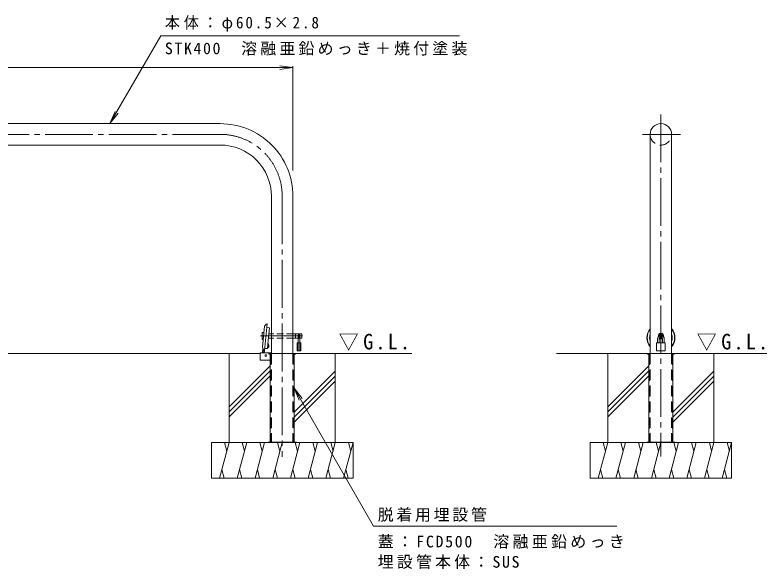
# Model space of a CAD drawing. Units: millimetres, scale not verified. Extents: x -2632 to 2739, y -2072 to 1729.
# Drawn here: x 54 to 2178, y 164 to 1729 of the extents above; entities that cross this region are included whole.
import ezdxf

# ---------------------------------------------------------------- set-up
doc = ezdxf.new("R2010")
doc.units = ezdxf.units.MM
doc.header["$LTSCALE"] = 15
for name, pattern in [('CHAIN1', [8, 5, -1, 1, -1]), ('CHAIN2', [12, 9, -1, 1, -1]), ('DASHED1', [1.8, 1.2, -0.6]), ('DASHED2', [3, 2, -1])]:
    doc.linetypes.add(name, pattern=pattern)
for name, color, linetype, lineweight in [('A-0_通り芯', 4, 'Continuous', 9), ('A-1_躯体', 7, 'Continuous', 9), ('A-2_仕上', 3, 'Continuous', 9), ('A-3_寸法', 3, 'DASHED2', 9), ('A-4_文字', 7, 'Continuous', 9), ('A-5_建具', 7, 'Continuous', 9), ('A-6_間仕切', 2, 'Continuous', 9), ('A-9_記号', 7, 'Continuous', 9), ('A-A_インテリア', 2, 'Continuous', 9), ('A-B_衛生陶器', 2, 'Continuous', 9), ('A-E_見え係り', 6, 'Continuous', 5)]:
    doc.layers.add(name, color=color, linetype=linetype, lineweight=lineweight)
doc.styles.add('ＭＳ ゴシック', font='')
doc.styles.get('ＭＳ ゴシック').set_extended_font_data('MS Gothic')

msp = doc.modelspace()

# ---------------------------------------------------------------- linework, layer by layer
at = {"layer": 'A-0_通り芯', "color": 7, "linetype": 'CHAIN2'}
for p, q in [((1877.92, 1448.38), (1877.92, 481.1)), ((633.33, 1391.87), (-161.42, 1391.86)), ((1826.04, 1391.87), (1933.06, 1391.87)), ((808.33, 1216.87), (808.33, 480.21)), ((746.95, 822.12), (865.55, 822.12))]:
    msp.add_line(p, q, dxfattribs=at)
at = {"layer": 'A-0_通り芯'}
for p, q in [((763.24, 855.87), (758.63, 849.53)), ((752.42, 790.42), (758.63, 849.53)), ((765.78, 847), (772.77, 845.37)), ((1870.92, 822.96), (1870.92, 821.04)), ((1884.92, 822.96), (1884.92, 821.04)), ((752.42, 790.42), (753.6, 787.34)), ((759.46, 786.85), (766.64, 786.99)), ((770.83, 772.12), (808.33, 772.12)), ((770.83, 772.12), (770.83, 770.62)), ((770.83, 772.12), (770.83, 770.62)), ((774.33, 770.62), (770.83, 770.62)), ((774.33, 770.62), (774.33, 522.12)), ((845.83, 772.12), (808.33, 772.12)), ((842.33, 770.62), (842.33, 522.12)), ((845.83, 770.62), (842.33, 770.62)), ((845.83, 772.12), (845.83, 770.62)), ((1840.42, 772.12), (1840.42, 770.62)), ((1840.42, 772.12), (1840.42, 770.62)), ((1840.42, 772.12), (1915.42, 772.12)), ((1840.42, 770.62), (1843.92, 770.62)), ((1843.92, 770.62), (1843.92, 522.12)), ((1911.92, 770.62), (1911.92, 522.12)), ((1915.42, 770.62), (1911.92, 770.62)), ((1915.42, 772.12), (1915.42, 770.62))]:
    msp.add_line(p, q, dxfattribs=at)
at = {"layer": 'A-0_通り芯', "linetype": 'DASHED2'}
for p, q in [((775.83, 770.62), (775.83, 522.12)), ((840.83, 770.62), (840.83, 522.12)), ((1845.42, 770.62), (1845.42, 522.12)), ((1910.42, 770.62), (1910.42, 522.12))]:
    msp.add_line(p, q, dxfattribs=at)
at = {"layer": 'A-0_通り芯'}
for points in [[(757.95, 780.91), (765.91, 856.6), (763.24, 855.87)], [(772.77, 845.37), (767.98, 799.78), (767.97, 799.72)]]:
    msp.add_lwpolyline(points, dxfattribs=at)
at = {"layer": 'A-0_通り芯', "color": 7, "linetype": 'CHAIN2'}
msp.add_arc((633.33, 1216.87), 175, 0, 90.00024, dxfattribs=at)
at = {"layer": 'A-0_通り芯'}
for centre, radius, start, end in [((765.68, 856.33), 0.2, 354, 105.20602), ((766.01, 847.97), 1, 174, 256.87498), ((1877.92, 822.96), 7, 359.99939, 180.00061), ((1877.92, 821.04), 7, 179.99939, 187.6925), ((1877.92, 821.04), 7, 229.58139, 310.41597), ((1877.92, 821.04), 7, 352.30522, 0.00061), ((759.48, 785.85), 1, 91.12502, 174), ((757.75, 780.93), 0.2, 242.79398, 354)]:
    msp.add_arc(centre, radius, start, end, dxfattribs=at)
at = {"layer": 'A-0_通り芯', "linetype": 'DASHED2'}
for centre, start, end in [((774.33, 770.62), 0, 90), ((842.33, 770.62), 90, 180), ((1843.92, 770.62), 0, 90), ((1911.92, 770.62), 90, 180)]:
    msp.add_arc(centre, 1.5, start, end, dxfattribs=at)
at = {"layer": 'A-0_通り芯'}
for major_axis, start_param, end_param in [((-4.16, 39.58), 0.7667625, 2.1642506), ((-4.06, 38.59), 0.7980163, 2.132987), ((-4.16, 39.58), 3.9038804, 5.3103083), ((-4.06, 38.59), 3.9348512, 5.2793375), ((-3.35, 31.83), 1.154745, 1.7762584), ((-3.35, 31.83), 4.2848321, 4.9293566)]:
    msp.add_ellipse((1877.98, 817.09), major_axis=major_axis, ratio=0.9945, start_param=start_param, end_param=end_param, dxfattribs=at)
at = {"layer": 'A-1_躯体', "color": 3}
for p, q in [((1847.67, 877.09), (1847.67, 772.12)), ((1908.17, 861.6), (1908.17, 772.12)), ((745.58, 755.42), (745.58, 772.92)), ((747.08, 774.42), (778.08, 774.42)), ((747.08, 753.92), (774.33, 753.92))]:
    msp.add_line(p, q, dxfattribs=at)
at = {"layer": 'A-1_躯体', "color": 4}
for p, q in [((753.6, 787.34), (755.51, 782.36)), ((767.97, 799.72), (766.64, 786.99)), ((755.51, 782.36), (757.66, 780.75))]:
    msp.add_line(p, q, dxfattribs=at)
at = {"layer": 'A-1_躯体'}
for p, q in [((848.33, 522.12), (768.33, 522.12)), ((768.33, 522.12), (768.33, 520.62)), ((795.83, 522.12), (795.83, 520.62)), ((820.83, 522.12), (820.83, 520.62)), ((848.33, 522.12), (848.33, 520.62)), ((1837.92, 522.12), (1837.92, 520.62)), ((1917.92, 522.12), (1837.92, 522.12)), ((1865.42, 522.12), (1865.42, 520.62)), ((1890.42, 522.12), (1890.42, 520.62)), ((1917.92, 522.12), (1917.92, 520.62))]:
    msp.add_line(p, q, dxfattribs=at)
at = {"layer": 'A-1_躯体', "color": 3}
for centre, start, end in [((747.08, 772.92), 90, 180), ((747.08, 755.42), 180, 270)]:
    msp.add_arc(centre, 1.5, start, end, dxfattribs=at)
at = {"layer": 'A-2_仕上'}
for p, q in [((-1956.17, 1422.12), (633.33, 1422.11)), ((1847.67, 1391.87), (1847.67, 842.73)), ((1908.17, 1391.87), (1908.17, 842.8)), ((-1956.17, 1361.62), (633.33, 1361.61)), ((778.08, 1216.87), (778.08, 772.12)), ((838.58, 1216.87), (838.58, 772.12))]:
    msp.add_line(p, q, dxfattribs=at)
for centre, radius, end in [((633.33, 1216.87), 205.25, 90.00023), ((1877.92, 1391.87), 30.25, 180), ((633.33, 1216.87), 144.75, 90.0002)]:
    msp.add_arc(centre, radius, 0, end, dxfattribs=at)
at = {"layer": 'A-2_仕上', "linetype": 'DASHED2'}
msp.add_arc((1877.92, 1391.87), 30.25, 180.00047, 0.00047, dxfattribs=at)
at = {"layer": 'A-3_寸法'}
for p, q in [((778.08, 772.12), (778.08, 522.12)), ((838.58, 772.12), (838.58, 522.12)), ((1847.67, 772.12), (1847.67, 522.12)), ((1908.17, 772.12), (1908.17, 522.12))]:
    msp.add_line(p, q, dxfattribs=at)
at = {"layer": 'A-4_文字'}
for p, q in [((-2161.42, 1580.53), (838.58, 1580.53)), ((838.58, 1580.53), (801.4, 1585.42)), ((838.58, 1580.53), (801.4, 1575.63)), ((838.58, 1585.03), (838.58, 1289.61)), ((321.67, 1422.11), (336.02, 1456.76)), ((321.67, 1422.11), (344.5, 1451.86)), ((842.33, 674.97), (865.07, 645.15)), ((842.33, 674.97), (856.57, 640.28))]:
    msp.add_line(p, q, dxfattribs=at)
at = {"layer": 'A-5_建具'}
for p, q in [((321.67, 1422.11), (465.17, 1670.66)), ((465.17, 1670.66), (1309.32, 1670.66)), ((1875.42, 817.35), (1875.42, 826.89)), ((1880.42, 817.35), (1880.42, 826.89)), ((842.33, 674.97), (1066.38, 284.13)), ((1753.16, 284.13), (1066.38, 284.13))]:
    msp.add_line(p, q, dxfattribs=at)
for centre, radius, start, end in [((1877.92, 822.12), 6, 349.8367, 190.1633), ((1877.92, 822.12), 6, 234.7027, 305.2973), ((1876.42, 826.89), 1, 107.45982, 180), ((1876.42, 817.35), 1, 180, 252.54018), ((1879.42, 826.89), 1, 0, 72.54018), ((1879.42, 817.35), 1, 287.45982, 0)]:
    msp.add_arc(centre, radius, start, end, dxfattribs=at)
at = {"layer": 'A-6_間仕切', "color": 7}
for p, q in [((751.76, 813.12), (751.76, 831.12)), ((752.76, 832.12), (756.8, 832.12)), ((754.7, 812.12), (752.76, 812.12)), ((778.08, 816.12), (769.7, 816.12)), ((778.08, 828.12), (770.96, 828.12)), ((862.76, 828.12), (838.58, 828.12)), ((862.76, 816.12), (838.58, 816.12)), ((845.76, 828.12), (845.76, 816.12)), ((863.76, 827.12), (863.76, 817.12))]:
    msp.add_line(p, q, dxfattribs=at)
at = {"layer": 'A-6_間仕切', "color": 7, "linetype": 'DASHED1'}
for p, q in [((838.58, 828.12), (778.08, 828.12)), ((838.58, 816.12), (778.08, 816.12))]:
    msp.add_line(p, q, dxfattribs=at)
at = {"layer": 'A-6_間仕切', "color": 7, "linetype": 'CHAIN1'}
msp.add_line((855.76, 826.63), (855.76, 817.57), dxfattribs=at)
at = {"layer": 'A-6_間仕切'}
for p, q in [((1868.42, 813.62), (1868.42, 803.12)), ((1872.92, 813.62), (1872.92, 803.12)), ((1882.92, 813.62), (1882.92, 803.12)), ((1887.42, 813.62), (1887.42, 803.12)), ((752.44, 774.42), (753.76, 786.93)), ((769.45, 790.77), (769.05, 790.81)), ((770.32, 791.48), (769.13, 791.61)), ((769.45, 790.77), (770.32, 791.48)), ((770.78, 795.86), (769.59, 795.98)), ((770.07, 796.74), (769.67, 796.78)), ((770.07, 796.74), (770.78, 795.86)), ((770.32, 791.48), (770.78, 795.86)), ((1865.92, 803.12), (1889.92, 803.12)), ((1889.92, 803.12), (1889.92, 779.62))]:
    msp.add_line(p, q, dxfattribs=at)
msp.add_lwpolyline([(1865.92, 803.12), (1865.92, 779.62), (1889.92, 779.62)], dxfattribs=at)
at = {"layer": 'A-6_間仕切', "color": 7}
for centre, radius, start, end in [((752.76, 831.12), 1, 90, 180), ((752.76, 813.12), 1, 180, 270), ((855.76, 822.12), 3.5, 310.00473, 229.99223), ((862.76, 827.12), 1, 0, 90), ((862.76, 817.12), 1, 270, 0)]:
    msp.add_arc(centre, radius, start, end, dxfattribs=at)
at = {"layer": 'A-6_間仕切'}
for radius, start, end in [(9.5, 105.25735, 180), (5, 119.99915, 180), (9.5, 0, 74.74271), (5, 0, 60.00085)]:
    msp.add_arc((1877.92, 813.62), radius, start, end, dxfattribs=at)
at = {"layer": 'A-9_記号'}
for p, q in [((754.05, 774.42), (755.02, 783.64)), ((757.27, 774.42), (757.95, 780.91))]:
    msp.add_line(p, q, dxfattribs=at)
at = {"layer": 'A-A_インテリア'}
for p, q in [((853.51, 820.87), (853.51, 803.12)), ((858.01, 820.87), (858.01, 803.12)), ((850.76, 803.12), (860.76, 803.12)), ((850.76, 803.12), (850.76, 779.62)), ((853.01, 803.12), (853.01, 779.62)), ((858.51, 803.12), (858.51, 779.62)), ((860.76, 803.12), (860.76, 779.62)), ((850.76, 779.62), (860.76, 779.62))]:
    msp.add_line(p, q, dxfattribs=at)
msp.add_arc((855.76, 820.87), 2.25, 0, 180, dxfattribs=at)
at = {"layer": 'A-B_衛生陶器'}
for p, q in [((768.33, 788.12), (766.77, 788.28)), ((769.53, 799.56), (767.97, 799.72)), ((768.84, 788.82), (768.33, 788.12)), ((769.88, 798.77), (768.84, 788.82)), ((769.88, 798.77), (769.53, 799.56))]:
    msp.add_line(p, q, dxfattribs=at)
at = {"layer": 'A-E_見え係り'}
for p, q in [((-2068.42, 772.12), (745.58, 772.12)), ((658.33, 520.62), (658.33, 772.12)), ((1174.07, 772.12), (838.58, 772.12)), ((958.33, 520.62), (958.33, 772.12)), ((1582.93, 772.12), (1840.42, 772.12)), ((1727.92, 520.62), (1727.92, 772.12)), ((1915.42, 772.12), (2177.62, 772.12)), ((2027.92, 520.62), (2027.92, 772.12)), ((774.33, 737.93), (658.33, 621.93)), ((774.33, 723.78), (658.33, 607.78)), ((958.33, 723.04), (842.33, 607.04)), ((1843.92, 737.93), (1727.92, 621.93)), ((1843.92, 723.78), (1727.92, 607.78)), ((2027.92, 723.04), (1911.92, 607.04)), ((774.33, 709.64), (658.33, 593.64)), ((958.33, 708.9), (842.33, 592.9)), ((1843.92, 709.64), (1727.92, 593.64)), ((2027.92, 708.9), (1911.92, 592.9)), ((958.33, 694.76), (842.33, 578.76)), ((2027.92, 694.76), (1911.92, 578.76)), ((608.33, 520.62), (1008.33, 520.62)), ((608.33, 420.62), (608.33, 520.62)), ((658.33, 520.62), (631.54, 420.62)), ((645.28, 520.62), (651.81, 496.27)), ((708.33, 520.62), (681.54, 420.62)), ((695.28, 520.62), (701.81, 496.27)), ((758.33, 520.62), (731.54, 420.62)), ((745.28, 520.62), (751.81, 496.27)), ((808.33, 520.62), (781.54, 420.62)), ((795.28, 520.62), (801.81, 496.27)), ((858.33, 520.62), (831.54, 420.62)), ((845.28, 520.62), (851.81, 496.27)), ((908.33, 520.62), (881.54, 420.62)), ((895.28, 520.62), (901.81, 496.27)), ((958.33, 520.62), (931.54, 420.62)), ((945.28, 520.62), (951.81, 496.27)), ((1008.33, 520.62), (981.54, 420.62)), ((995.28, 520.62), (1001.81, 496.27)), ((1008.33, 420.62), (1008.33, 520.62)), ((1677.92, 520.62), (2077.92, 520.62)), ((1677.92, 420.62), (1677.92, 520.62)), ((1727.92, 520.62), (1701.13, 420.62)), ((1714.87, 520.62), (1721.4, 496.27)), ((1777.92, 520.62), (1751.13, 420.62)), ((1764.87, 520.62), (1771.4, 496.27)), ((1827.92, 520.62), (1801.13, 420.62)), ((1814.87, 520.62), (1821.4, 496.27)), ((1877.92, 520.62), (1851.13, 420.62)), ((1864.87, 520.62), (1871.4, 496.27)), ((1927.92, 520.62), (1901.13, 420.62)), ((1914.87, 520.62), (1921.4, 496.27)), ((1977.92, 520.62), (1951.13, 420.62)), ((1964.87, 520.62), (1971.4, 496.27)), ((2027.92, 520.62), (2001.13, 420.62)), ((2014.87, 520.62), (2021.4, 496.27)), ((2077.92, 520.62), (2051.13, 420.62)), ((2064.87, 520.62), (2071.4, 496.27)), ((2077.92, 420.62), (2077.92, 520.62)), ((644.58, 420.62), (638.06, 444.97)), ((694.58, 420.62), (688.06, 444.97)), ((744.58, 420.62), (738.06, 444.97)), ((794.58, 420.62), (788.06, 444.97)), ((844.58, 420.62), (838.06, 444.97)), ((894.58, 420.62), (888.06, 444.97)), ((944.58, 420.62), (938.06, 444.97)), ((994.58, 420.62), (988.06, 444.97)), ((1714.18, 420.62), (1707.65, 444.97)), ((1764.18, 420.62), (1757.65, 444.97)), ((1814.18, 420.62), (1807.65, 444.97)), ((1864.18, 420.62), (1857.65, 444.97)), ((1914.18, 420.62), (1907.65, 444.97)), ((1964.18, 420.62), (1957.65, 444.97)), ((2014.18, 420.62), (2007.65, 444.97)), ((2064.18, 420.62), (2057.65, 444.97)), ((608.33, 420.62), (1008.33, 420.62)), ((1677.92, 420.62), (2077.92, 420.62))]:
    msp.add_line(p, q, dxfattribs=at)
at = {"layer": 'A-E_見え係り', "color": 4, "lineweight": 9}
msp.add_circle((761.98, 766.62), 2.5, dxfattribs=at)

# ---------------------------------------------------------------- texts
at = {"layer": 'A-5_建具', "char_height": 32.99, "attachment_point": 7, "style": 'ＭＳ ゴシック'}
for s, insert in [('\\T1.25;\\W0.95;本体：φ60.5×2.8', (476.82, 1682.38)), ('\\T1.2;STK400\u3000溶融亜鉛めっき＋焼付塗装', (476.82, 1614.56)), ('\\T1.17;脱着用埋設管', (1078.16, 296.8)), ('\\T1.21;蓋：FCD500\u3000溶融亜鉛めっき', (1078.16, 221)), ('\\T1.2;埋設管本体：SUS', (1078.16, 163.59))]:
    msp.add_mtext(s, dxfattribs=dict(at, insert=insert))
at = {"layer": 'A-5_建具', "color": 2, "char_height": 43.99, "attachment_point": 7, "style": 'ＭＳ ゴシック'}
for insert in [(967.38, 780.19), (1978.87, 780.19)]:
    msp.add_mtext('\\T1.22;\\W0.95;▽G.L.', dxfattribs=dict(at, insert=insert))

doc.saveas('drawing.dxf')
